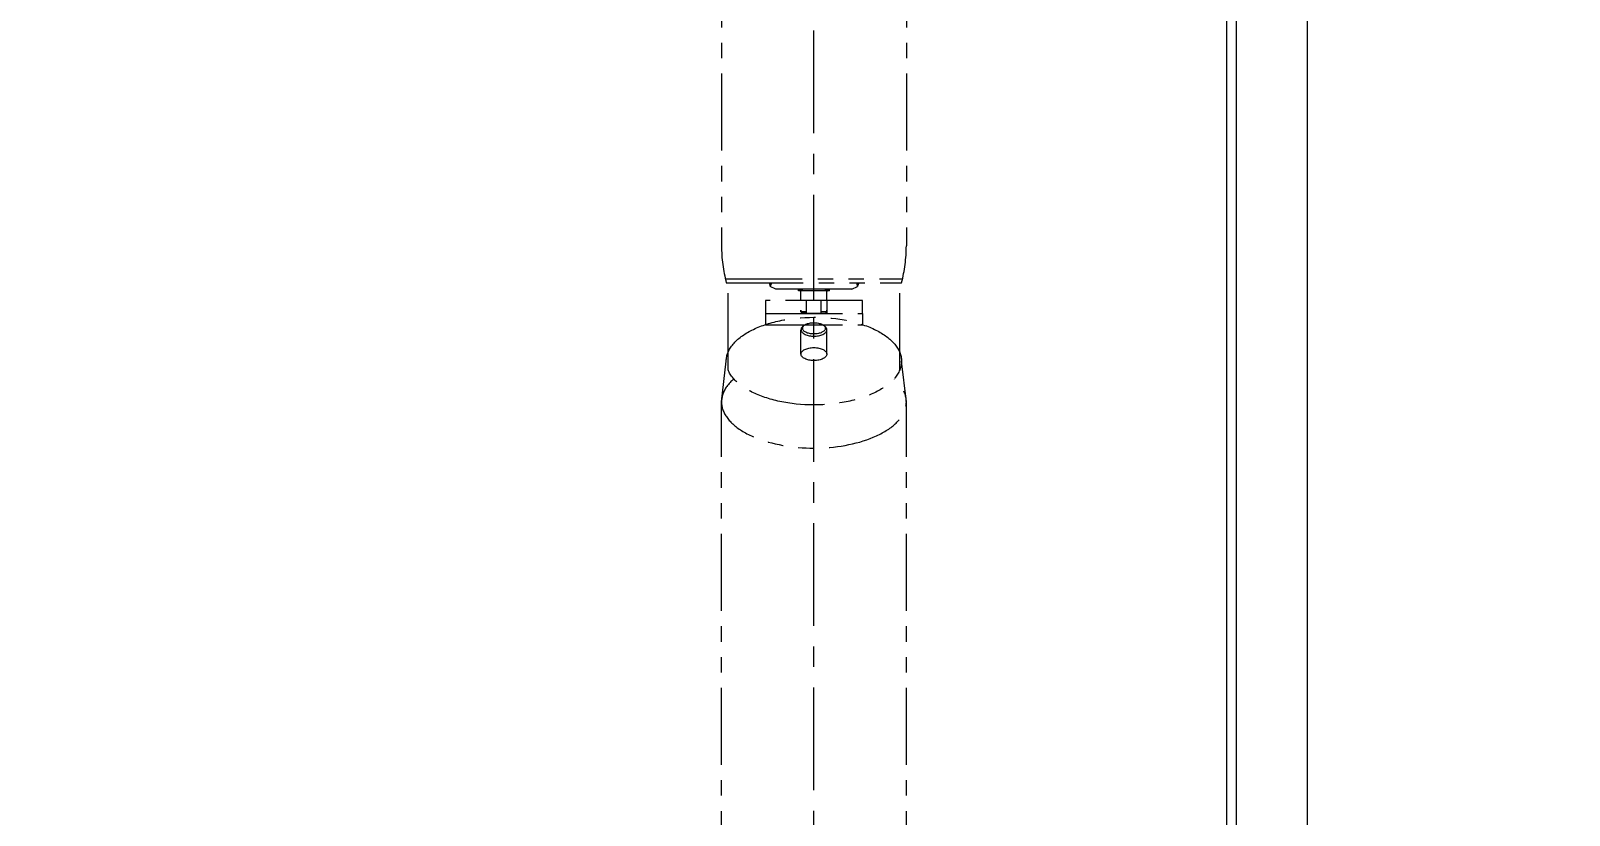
# Model space of a CAD drawing. Header units: millimetres. Extents: x -243837 to -5443, y 40 to 285140.
# Drawn here: x -142019 to -141068, y 78281 to 78766 of the extents above; entities that cross this region are included whole.
import ezdxf

# ---------------------------------------------------------------- set-up
doc = ezdxf.new("R2010")
doc.units = ezdxf.units.MM
for name, pattern in [('CENTER', [50.8, 31.75, -6.35, 6.35, -6.35]), ('HIDDEN', [0.375, 0.25, -0.125]), ('PHANTOM', [63.5, 31.75, -6.35, 6.35, -6.35, 6.35, -6.35])]:
    doc.linetypes.add(name, pattern=pattern)
for name, color, linetype, lineweight in [('2', 3, 'Continuous', 20), ('DIM', 1, 'Continuous', 9), ('phantom', 4, 'PHANTOM', 5), ('R- PHANTOM', 3, 'PHANTOM', 9), ('R-OBJECT', 2, 'Continuous', 20)]:
    doc.layers.add(name, color=color, linetype=linetype, lineweight=lineweight)
doc.layers.add('3', color=3, linetype='Continuous')
doc.styles.add('KA', font='romans.shx', dxfattribs={"width": 0.7})
doc.dimstyles.new('rakesh', dxfattribs={"dimscale": 160, "dimtxt": 2.5, "dimasz": 1, "dimexe": 0.8, "dimexo": 0.8, "dimgap": 1, "dimtad": 1, "dimdec": 0, "dimzin": 0, "dimdsep": 46, "dimtxsty": 'KA', "dimblk": 'OBLIQUE', "dimcen": 1.5, "dimclrd": 1, "dimclre": 1, "dimclrt": 2, "dimadec": 0, "dimazin": 0, "dimtfac": 1, "dimtdec": 0, "dimtmove": 0, "dimatfit": 2, "dimfxl": 0, "dimtolj": 1, "dimtzin": 0, "dimlwd": -1, "dimlwe": -1, "dimarcsym": 1})

# ---------------------------------------------------------------- blocks, each defined once
blk = doc.blocks.new('_Oblique')
at = {"color": 0, "linetype": 'ByBlock', "lineweight": -2}
blk.add_line((-0.5, -0.5), (0.5, 0.5), dxfattribs=at)
blk = doc.blocks.new('*D188')
at = {"layer": 'DEFPOINTS', "color": 0, "ltscale": 10, "transparency": 16777216}
for p in [(-106759.94, 78766.01, 169.38), (-190509.57, 78267.14, 181.7), (-106759.94, 68629.34)]:
    blk.add_point(p, dxfattribs=at)
at = {"layer": 'DIM', "color": 1, "ltscale": 10, "transparency": 16777216}
for p, q in [((-106759.94, 78638.01), (-106759.94, 68437.34)), ((-190509.57, 78139.14), (-190509.57, 68437.34)), ((-190509.57, 68629.34), (-106759.94, 68629.34))]:
    blk.add_line(p, q, dxfattribs=at)
at = {"layer": 'DIM', "color": 1, "ltscale": 10, "transparency": 16777216, "xscale": 160, "yscale": 160, "zscale": 160, "rotation": 180}
blk.add_blockref('_Oblique', (-190509.57, 68629.34), dxfattribs=at)
at = {"layer": 'DIM', "color": 1, "ltscale": 10, "transparency": 16777216, "xscale": 160, "yscale": 160, "zscale": 160}
blk.add_blockref('_Oblique', (-106759.94, 68629.34), dxfattribs=at)
at = {"layer": 'DIM', "color": 2, "ltscale": 10, "transparency": 16777216, "insert": (-150134.75, 69094.1), "char_height": 400, "attachment_point": 5, "style": 'KA'}
blk.add_mtext('\\A1;83750 (HORIZONTAL PULLEY CRS.)', dxfattribs=at)
blk = doc.blocks.new('A$Cc1e59ba2')
at = {"layer": 'phantom', "ltscale": 1.5}
h = blk.add_hatch(dxfattribs=at)
h.set_pattern_fill('ANSI31', color=256, scale=4, angle=90, style=0)
h.set_pattern_definition([(225, (-355.42745, -138.30226), (-0.3535534, 0.3535534), [])])
h.paths.add_polyline_path([(-655.79, -525.02), (-655.79, -523.92), (-658.24, -523.92), (-658.24, -525.02)])
h.paths.add_polyline_path([(-672.44, -525.02), (-672.44, -523.92), (-674.89, -523.92), (-674.89, -525.02)])
at = {"layer": 'phantom', "color": 1, "linetype": 'CENTER', "ltscale": 2}
blk.add_line((-665.34, -1037.12, 7.55), (-665.34, 309.58, 7.55), dxfattribs=at)
at = {"layer": 'phantom', "ltscale": 1.5}
for p, q in [((-722.49, -200.12), (-722.49, -497.17)), ((-608.19, -200.12, 7.55), (-608.19, -497.17, 7.55)), ((-720.14, -517.59), (-610.54, -517.59)), ((-719.54, -520.02), (-611.14, -520.02)), ((-718.37, -574.07), (-718.37, -520.02)), ((-693.11, -520.02), (-692.34, -522.17)), ((-691.69, -520.02), (-692.34, -522.17)), ((-691.62, -520.02), (-692.34, -522.42)), ((-688.84, -523.92), (-692.34, -522.42)), ((-665.34, -531.02), (-665.34, -520.02)), ((-641.84, -523.92), (-638.34, -522.42)), ((-639.06, -520.02), (-638.34, -522.42)), ((-638.98, -520.02), (-638.34, -522.17)), ((-637.56, -520.02), (-638.34, -522.17)), ((-612.3, -574.07), (-612.3, -520.02)), ((-673.34, -523.92), (-688.84, -523.92)), ((-674.89, -525.02), (-674.89, -523.92)), ((-655.79, -523.92), (-674.89, -523.92)), ((-655.79, -525.02), (-674.89, -525.02)), ((-657.34, -523.92), (-673.34, -523.92)), ((-657.34, -525.02), (-673.34, -525.02)), ((-673.34, -531.02), (-673.34, -525.02)), ((-672.44, -525.02), (-672.44, -523.92)), ((-660.84, -531.02), (-669.84, -531.02)), ((-669.84, -539.02), (-669.84, -531.02)), ((-660.84, -539.02), (-660.84, -531.02)), ((-658.24, -525.02), (-658.24, -523.92)), ((-641.84, -523.92), (-657.34, -523.92)), ((-657.34, -531.02), (-657.34, -525.02)), ((-657.34, -531.02), (-657.34, -539.02)), ((-655.79, -525.02), (-655.79, -523.92)), ((-695.34, -539.02), (-695.34, -545.9)), ((-673.34, -538.02), (-673.34, -537.02)), ((-673.34, -537.02), (-673.34, -538.02)), ((-673.34, -538.02), (-669.84, -538.02)), ((-672.34, -539.02), (-673.34, -538.02)), ((-673.34, -538.02), (-672.34, -539.02)), ((-669.84, -538.02), (-673.34, -538.02)), ((-658.34, -539.02), (-672.34, -539.02)), ((-658.34, -539.02), (-672.34, -539.02)), ((-657.34, -538.02), (-660.84, -538.02)), ((-657.34, -538.02), (-660.84, -538.02)), ((-658.34, -539.02), (-657.34, -538.02)), ((-658.34, -539.02), (-657.34, -538.02)), ((-657.34, -538.02), (-658.34, -539.02)), ((-657.34, -538.02), (-657.34, -537.02)), ((-657.34, -537.02), (-657.34, -538.02)), ((-635.34, -539.02), (-635.34, -545.9)), ((-695.34, -545.95), (-635.34, -545.95)), ((-673.34, -564.15), (-673.34, -549.08)), ((-657.34, -564.15), (-657.34, -549.08)), ((-722.49, -593.72), (-719.54, -568.48)), ((-608.19, -593.72), (-611.14, -568.48)), ((-722.49, -913.52, -32.99), (-722.49, -593.72)), ((-608.19, -913.52, -32.99), (-608.19, -593.72))]:
    blk.add_line(p, q, dxfattribs=at)
blk.add_lwpolyline([(-695.34, -531.02), (-695.34, -539.02), (-635.34, -539.02), (-635.34, -531.02)], close=True, dxfattribs=at)
for centre, start, end in [((-632.49, -497.17), 180, 194.70776), ((-698.19, -497.17), 345.29224, 0)]:
    blk.add_arc(centre, 90, start, end, dxfattribs=at)
for centre, major_axis in [((-665.34, -568.48), (-54.2, 0)), ((-665.34, -548.21), (-7, 0)), ((-665.34, -564.15), (-8, 0))]:
    blk.add_ellipse(centre, major_axis=major_axis, ratio=0.5, dxfattribs=at)
for centre, major_axis, start_param, end_param in [((-665.34, -549.08), (-8, 0), 5.576234, 10.13173), ((-665.34, -593.72), (-57.15, 0), 5.761132, 9.946831)]:
    blk.add_ellipse(centre, major_axis=major_axis, ratio=0.5, start_param=start_param, end_param=end_param, dxfattribs=at)
blk = doc.blocks.new('A$C661845BB')
at = {"layer": '2', "color": 6, "lineweight": 9}
blk.add_line((10234.05, 1420, 0), (10234.05, -1805, 0), dxfattribs=at)
at = {"layer": '2', "color": 6, "lineweight": 9, "elevation": 0}
blk.add_lwpolyline([(10234.05, -1805), (10284.05, -1805), (10284.05, 1420), (10234.05, 1420)], dxfattribs=at)
at = {"layer": '3', "color": 6, "linetype": 'HIDDEN', "lineweight": 9}
blk.add_line((10240.05, 1420, 0), (10240.05, -1805, 0), dxfattribs=at)

msp = doc.modelspace()

# ---------------------------------------------------------------- block references
at = {"layer": 'R- PHANTOM', "linetype": 'Continuous'}
msp.add_blockref('A$Cc1e59ba2', (-140869.38, 79130.13, 58.34), dxfattribs=at)
at = {"layer": 'R-OBJECT', "ltscale": 10}
msp.add_blockref('A$C661845BB', (-151513.56, 78766.62, -235.28), dxfattribs=at)

# ---------------------------------------------------------------- dimensions: what is measured, and where the dimension line sits
at = {"layer": 'DIM', "ltscale": 10}
dim = msp.add_linear_dim(base=(-106759.94, 68629.34, -169.38), p1=(-190509.57, 78267.14, 12.32), p2=(-106759.94, 78766.01, 0), text='<> (HORIZONTAL PULLEY CRS.)', dimstyle='rakesh', override={"dimexe": 1.2, "dimfxl": 1.5}, dxfattribs=at)
dim.commit()
dim.dimension.update_dxf_attribs({"geometry": '*D188', "text_midpoint": (-150134.75, 68629.34, -169.38), "dimtype": 160})

doc.saveas('drawing.dxf')
